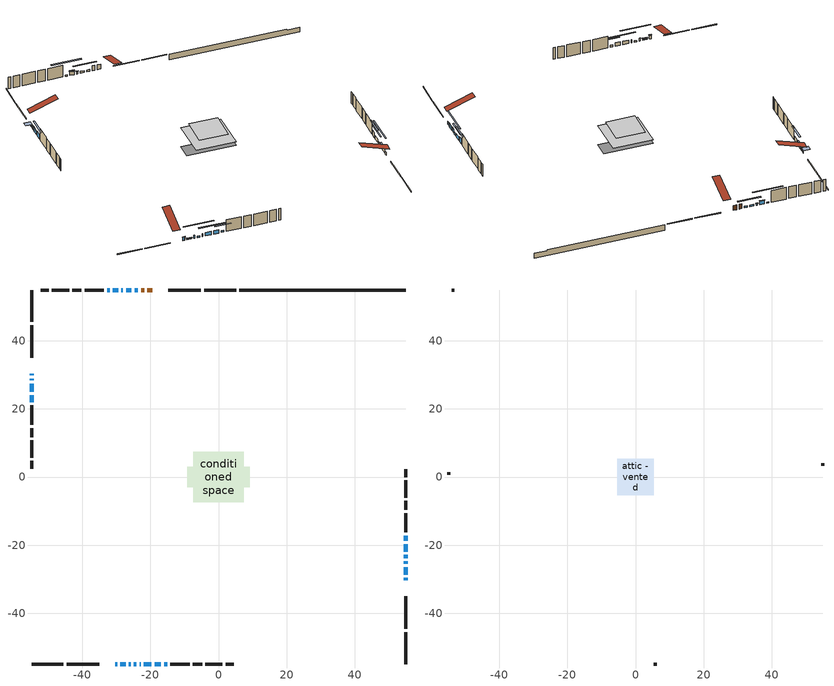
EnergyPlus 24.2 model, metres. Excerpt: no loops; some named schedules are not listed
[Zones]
conditioned space
 floor adiabatic (AdiabaticFloorConstruction): -7.47,-7.47 -7.47,7.47 7.47,7.47 7.47,-7.47 z3.18
 floor foundation (Slab1 construction): -9.23,-2.96 -9.23,2.96 9.23,2.96 9.23,-2.96 z-1.55
 wall outside (RimJoist1 construction): 5.16,54.86 -4.21,54.86 / -54.86,-54.86 -45.49,-54.86 / -54.86,54.86 -54.86,45.49 / 54.86,-54.86 54.86,-45.49 z0.74:1.04
 wall outside (RimJoist2 construction): -5.14,54.86 -14.77,54.86 / -44.56,-54.86 -34.92,-54.86 / -54.86,44.56 -54.86,34.92 / 54.86,-44.56 54.86,-34.92 z0.74:1.04
 wall outside (AdiabaticWallConstruction 1): -19.41,54.86 -20.87,54.86 / -21.79,54.86 -22.7,54.86 z0.74:2.77
 wall outside (AdiabaticWallConstruction): 54.86,-30.29 54.86,-29.62 / -54.86,28.86 -54.86,28.34 / -26.3,-54.86 -25.77,-54.86 / -23.15,-54.86 -22.88,-54.86 z0.74:1.96; -54.86,30.29 -54.86,29.78 / -23.62,54.86 -24.64,54.86 / -25.57,54.86 -27.09,54.86 / -28.02,54.86 -28.53,54.86 / -15.98,-54.86 -15.06,-54.86 z0.74:1.5; 54.86,-28.7 54.86,-26.41 / 54.86,-25.48 54.86,-24.72 / -30.29,-54.86 -29.68,-54.86 / 54.86,-21.95 54.86,-19.66 / -21.95,-54.86 -19.67,-54.86 / -18.74,-54.86 -16.91,-54.86 z0.74:2.11; -28.75,-54.86 -27.23,-54.86 / -24.84,-54.86 -24.07,-54.86 / -31.91,54.86 -32.68,54.86 z0.74:1.25; -54.86,27.42 -54.86,24.98 z0.74:2.16; -29.46,54.86 -30.98,54.86 z0.74:2.26; 54.86,-23.79 54.86,-22.87 z0.74:1.66; -54.86,24.05 -54.86,21.91 z0.74:2.52; 54.86,-18.73 54.86,-17.21 z0.74:2.77
 wall outside (Wall1 construction): -33.6,54.86 -39.3,54.86 / -14.14,-54.86 -8.44,-54.86 / -54.86,20.99 -54.86,15.29 / 54.86,-16.28 54.86,-10.58 z0.74:5.62
 wall outside (Wall2 construction): -40.23,54.86 -42.92,54.86 / -7.51,-54.86 -4.82,-54.86 / -54.86,14.36 -54.86,11.67 / 54.86,-9.66 54.86,-6.96 z0.74:5.62
 wall outside (Wall3 construction): -43.85,54.86 -48.88,54.86 / -3.89,-54.86 1.15,-54.86 / -54.86,10.74 -54.86,5.7 / 54.86,-6.03 54.86,-1 z0.74:5.62
 wall outside (Wall4 construction): -49.81,54.86 -52.22,54.86 / 2.07,-54.86 4.48,-54.86 / -54.86,4.78 -54.86,2.37 / 54.86,-0.07 54.86,2.33 z0.74:5.62
 wall foundation (FoundationWall1 construction): 6.09,54.86,-1.55 6.09,54.86,0.74 49.98,54.86,0.74 49.98,54.86,0.41 54.86,54.86,0.41 54.86,54.86,-1.55
 window (WindowConstruction 17): 54.86,-30.29 54.86,-29.63 z0.74:1.96
 window (WindowConstruction 6): -54.86,30.29 -54.86,29.78 z0.74:1.5
 window (WindowConstruction 7): -54.86,28.85 -54.86,28.35 z0.74:1.96
 window (WindowConstruction 8): -23.62,54.86 -24.64,54.86 z0.74:1.5
 window (WindowConstruction 9): -25.57,54.86 -27.09,54.86 z0.74:1.5
 window (WindowConstruction 10): -28.02,54.86 -28.53,54.86 z0.74:1.5
 window (WindowConstruction 11): 54.86,-28.7 54.86,-26.41 z0.74:2.11
 window (WindowConstruction 12): 54.86,-25.48 54.86,-24.72 z0.74:2.11
 window (WindowConstruction 13): -30.29,-54.86 -29.68,-54.86 z0.74:2.11
 window (WindowConstruction 14): -28.75,-54.86 -27.23,-54.86 z0.74:1.25
 window (WindowConstruction 18): -26.3,-54.86 -25.77,-54.86 z0.74:1.96
 window (WindowConstruction 15): -54.86,27.42 -54.86,24.98 z0.74:2.16
 window (WindowConstruction 16): -29.46,54.86 -30.98,54.86 z0.74:2.26
 window (WindowConstruction 20): 54.86,-23.79 54.86,-22.88 z0.74:1.65
 window (WindowConstruction 21): -24.84,-54.86 -24.08,-54.86 z0.74:1.25
 window (WindowConstruction 22): -31.91,54.86 -32.67,54.86 z0.74:1.25
 window (WindowConstruction 19): -23.15,-54.86 -22.88,-54.86 z0.74:1.96
 window (WindowConstruction): -54.86,24.05 -54.86,21.92 z0.74:2.52
 window (WindowConstruction 1): 54.86,-21.95 54.86,-19.66 z0.74:2.11
 window (WindowConstruction 2): 54.86,-18.73 54.86,-17.21 z0.74:2.77
 window (WindowConstruction 3): -21.95,-54.86 -19.67,-54.86 z0.74:2.11
 window (WindowConstruction 4): -18.74,-54.86 -16.91,-54.86 z0.74:2.11
 window (WindowConstruction 5): -15.98,-54.86 -15.06,-54.86 z0.74:1.5
 door (Door): -19.41,54.86 -20.87,54.86 z0.74:2.77
 door (Door 1): -21.79,54.86 -22.69,54.86 z0.74:2.77
 ceiling adiabatic (AdiabaticFloorConstruction): 7.47,-7.47 7.47,7.47 -7.47,7.47 -7.47,-7.47 z3.18
attic - vented
 floor to conditioned space (Floor1 construction Reversed): -5.41,-5.41 -5.41,5.41 5.41,5.41 5.41,-5.41 z5.62
 wall outside (Wall5 construction): -53.15,54.86 -53.93,54.86 / 5.41,-54.86 6.19,-54.86 / -54.86,1.44 -54.86,0.66 / 54.86,3.26 54.86,4.05 z0.74:5.62
 roof outside (Roof1 construction): -18.48,54.86,5.62 -18.48,44.33,9.13 -15.7,44.33,9.13 -15.7,54.86,5.62; -31.22,-54.86,5.62 -31.22,-44.33,9.13 -34,-44.33,9.13 -34,-54.86,5.62; -54.86,31.22,5.62 -44.33,31.22,9.13 -44.33,34,9.13 -54.86,34,5.62; 54.86,-31.22,5.62 44.33,-31.22,9.13 44.33,-34,9.13 54.86,-34,5.62
shading: -54.86,29.07 -54.86,31 -57.3,31 -57.3,29.07 z2.21; -54.86,28.14 -54.86,29.06 -55.27,29.06 -55.27,28.14 z2.16; -27.28,54.86 -20.98,54.86 -20.98,55.27 -27.28,55.27 z4.14; -29.73,54.86 -22.93,54.86 -22.93,55.27 -29.73,55.27 z4.14; -28.73,54.86 -27.82,54.86 -27.82,55.27 -28.73,55.27 z1.7; 54.86,-26.21 54.86,-28.9 55.27,-28.9 55.27,-26.21 z2.31; 54.86,-24.52 54.86,-25.68 55.27,-25.68 55.27,-24.52 z2.31; -29.48,-54.86 -30.49,-54.86 -30.49,-55.27 -29.48,-55.27 z2.31; -27.03,-54.86 -28.95,-54.86 -28.95,-55.27 -27.03,-55.27 z1.45; -54.86,24.78 -54.86,27.62 -55.27,27.62 -55.27,24.78 z2.36; -31.18,54.86 -29.26,54.86 -29.26,55.27 -31.18,55.27 z2.47; 54.86,-17.5 54.86,-29.17 55.27,-29.17 55.27,-17.5 z7.03; -18.7,-54.86 -30.22,-54.86 -30.22,-55.27 -18.7,-55.27 z6.63; -38.05,54.86 -26.53,54.86 -26.53,55.27 -38.05,55.27 z6.63; -54.86,19.28 -54.86,26.69 -55.27,26.69 -55.27,19.28 z5.16; 54.86,-17.02 54.86,-24.59 55.27,-24.59 55.27,-17.02 z4.75; 54.86,-14.57 54.86,-21.37 55.27,-21.37 55.27,-14.57 z5.41; -17.03,-54.86 -24.59,-54.86 -24.59,-55.27 -17.03,-55.27 z4.75; -14.27,-54.86 -21.38,-54.86 -21.38,-55.27 -14.27,-55.27 z4.75; -12.43,-54.86 -18.62,-54.86 -18.62,-55.27 -12.43,-55.27 z4.14
[Building]
Building 1: Terrain=Suburbs
[Site:Location]
London AP_ON: Latitude {deg}=43.03; Longitude {deg}=-81.15; Time Zone {hr}=-5; Elevation {m}=278; Keep Site Location Information=Yes
[Site:GroundTemperature:Shallow]
3.98693, 1.93205, 1.76749, 2.74264, 6.6573, 10.5537, 13.9317, 16.0716, 16.2534, 14.513, 11.2211, 7.44421
[Site:WaterMainsTemperature]
Calculation Method=Schedule; Temperature Schedule=mains temperature schedule
[Material] Roughness=Rough; Thermal Absorptance=0.9
Name | Thickness {m} | Conductivity {W/m-K} | Density {kg/m3} | Specific Heat {J/kg-K} | Solar Absorptance | Visible Absorptance
asphalt or fiberglass shingles | 0.00635 | 0.162714 | 1121.4 | 1465.45 | 0.4 | 0.4
ceiling loosefill ins | 0.338667 | 0.0480833 | 16.02 | 1046.75 | 0.7 | 0.7
ceiling stud and cavity | 0.1397 | 0.289549 | 65.682 | 1177.47 | 0.7 | 0.7
concrete 4.0 in. | 0.1016 | 1.803125 | 2242.8 | 837.4 | 0.7 | 0.7
concrete 8.0 in. | 0.2032 | 1.803125 | 2242.8 | 837.4 | 0.7 | 0.7
door material | 0.04445 | 0.188738 | 512.64 | 1214.23 | 0.7 | 0.7
door material 1 | 0.04445 | 0.053851 | 512.64 | 1214.23 | 0.7 | 0.7
floor covering | 0.0127 | 0.0433444 | 54.468 | 1339.84 | 0.6 | 0.6
floor rigid ins; wall rigid ins | 0.512978 | 0.029427 | 32.04 | 1214.23 | 0.7 | 0.7
floor stud and cavity | 0.1397 | 1.75129 | 37.0049 | 1207.88 | 0.7 | 0.7
furniture material conditioned space 1 | 0.1524 | 0.115458 | 640.8 | 1214.23 | 0.6 | 0.6
gypsum board | 0.0127 | 0.160291 | 801 | 837.4 | 0.6 | 0.6
gypsum board 1 | 0.0127 | 0.160291 | 801 | 837.4 | 0.7 | 0.7
osb sheathing 0.5 in. | 0.0127 | 0.115458 | 512.64 | 1214.23 | 0.7 | 0.7
osb sheathing 0.75 in. | 0.01905 | 0.115458 | 512.64 | 1214.23 | 0.7 | 0.7
rim joist stud and cavity | 0.0508 | 0.177588 | 50.32683 | 1063.81 | 0.6 | 0.6
rim joist stud and cavity 1 | 0.0508 | 0.648972 | 50.32683 | 1063.81 | 0.6 | 0.6
wall stud and cavity | 0.1397 | 0.390845 | 139.0536 | 1170.24 | 0.7 | 0.7
wall stud and cavity 1 | 0.1397 | 0.0957038 | 139.0536 | 1170.24 | 0.7 | 0.7
wall stud and cavity 2 | 0.1397 | 0.388929 | 139.0536 | 1170.24 | 0.7 | 0.7
wall stud and cavity 3 | 0.1397 | 0.0962846 | 139.0536 | 1170.24 | 0.7 | 0.7
wall stud and cavity 4 | 0.0889 | 6.1454 | 50.32683 | 1063.81 | 0.6 | 0.6
wall stud and cavity 5 | 0.0889 | 0.380278 | 52.3479 | 1209.89 | 0.7 | 0.7
wall stud and cavity 6 | 0.0889 | 0.391764 | 83.0341 | 1211.67 | 0.7 | 0.7
wood siding | 0.0254 | 0.102417 | 544.68 | 1172.36 | 0.4 | 0.4
wood siding 1 | 0.00254 | 0.102417 | 544.68 | 1172.36 | 0.4 | 0.4
wood siding 2; wood siding 3; wood siding 4 | 0.0254 | 0.102417 | 544.68 | 1172.36 | 0.7 | 0.7
[WindowMaterial:SimpleGlazingSystem]
Name | U-Factor {W/m2-K} | Solar Heat Gain Coefficient
WindowMaterial | 5.96304 | 0.79
WindowMaterial 1 | 2.93212 | 0.63
WindowMaterial 10 | 3.01161 | 0.51
WindowMaterial 11 | 5.38785 | 0.69
WindowMaterial 12 | 5.60532 | 0.71
WindowMaterial 13 | 5.4259 | 0.68
WindowMaterial 14 | 2.97584 | 0.62
WindowMaterial 15 | 2.98152 | 0.61
WindowMaterial 16 | 3.00991 | 0.57
WindowMaterial 17 | 3.02581 | 0.51
WindowMaterial 18 | 3.05817 | 0.41
WindowMaterial 2 | 2.89067 | 0.69
WindowMaterial 3 | 2.89181 | 0.69
WindowMaterial 4 | 5.47927 | 0.69
WindowMaterial 5 | 5.482109 | 0.71
WindowMaterial 6 | 5.19707 | 0.65
WindowMaterial 7 | 3.006501 | 0.5
WindowMaterial 8 | 5.624059 | 0.73
WindowMaterial 9 | 2.99685 | 0.53
[Construction]
AdiabaticFloorConstruction: floor stud and cavity, floor rigid ins, osb sheathing 0.75 in., floor covering
AdiabaticWallConstruction: wood siding 3, wall rigid ins, wall stud and cavity 5, gypsum board
AdiabaticWallConstruction 1: wood siding 4, wall rigid ins, wall stud and cavity 5, gypsum board
Door: door material
Door 1: door material 1
Floor1 construction Reversed: gypsum board, ceiling stud and cavity, ceiling loosefill ins
FoundationWall1 construction: concrete 8.0 in., gypsum board 1
furniture construction conditioned space 1: furniture material conditioned space 1
PartitionWallConstruction: gypsum board, wall stud and cavity 6, gypsum board
RimJoist1 construction: wood siding 2, rim joist stud and cavity
RimJoist2 construction: wood siding 2, rim joist stud and cavity 1
Roof1 construction: asphalt or fiberglass shingles
Slab1 construction: concrete 4.0 in.
Wall1 construction: wood siding, osb sheathing 0.5 in., wall stud and cavity, gypsum board
Wall2 construction: wood siding, osb sheathing 0.5 in., wall stud and cavity 1, gypsum board
Wall3 construction: wood siding, osb sheathing 0.5 in., wall stud and cavity 2, gypsum board
Wall4 construction: wood siding, osb sheathing 0.5 in., wall stud and cavity 3, gypsum board
Wall5 construction: wood siding 1, wall stud and cavity 4
WindowConstruction: WindowMaterial
WindowConstruction 1; WindowConstruction 11: WindowMaterial 1
WindowConstruction 10; WindowConstruction 6; WindowConstruction 8: WindowMaterial 6
WindowConstruction 12: WindowMaterial 9
WindowConstruction 13: WindowMaterial 10
WindowConstruction 14: WindowMaterial 11
WindowConstruction 15: WindowMaterial 12
WindowConstruction 16: WindowMaterial 13
WindowConstruction 17: WindowMaterial 14
WindowConstruction 18: WindowMaterial 15
WindowConstruction 19: WindowMaterial 16
WindowConstruction 2: WindowMaterial 2
WindowConstruction 20: WindowMaterial 17
WindowConstruction 21; WindowConstruction 22: WindowMaterial 18
WindowConstruction 3: WindowMaterial 3
WindowConstruction 4: WindowMaterial 4
WindowConstruction 5: WindowMaterial 5
WindowConstruction 7: WindowMaterial 7
WindowConstruction 9: WindowMaterial 8
[Zone] Multiplier=1; Part of Total Floor Area=Yes
Name | Volume {m3}
attic - vented | 66.5891
conditioned space | 882.2
[Space]
Name | Zone | Volume {m3}
attic - vented 1 | attic - vented | 66.5891
conditioned space 1 | conditioned space | 882.2
[ZoneInfiltration:EffectiveLeakageArea]
infil attic - vented 1: Zone or Space=attic - vented 1; Schedule=Always On Discrete; Effective Air Leakage Area {cm2}=5099.78; Stack Coefficient=0.000583194; Wind Coefficient=1.63165e-05
[ZoneMixing]
whole house fan mix: Zone or Space=attic - vented; Schedule=Always On Continuous; Design Flow Rate Calculation Method=Flow/Zone; Design Flow Rate {m3/s}=0; Source Zone or Space=conditioned space
[SurfaceProperty:ExposedFoundationPerimeter]
Slab1: Exposed Perimeter Calculation Method=TotalExposedPerimeter; Total Exposed Perimeter {m}=48.769
[InternalMass] Zone or ZoneList=conditioned space; Space or SpaceList=conditioned space 1
Name | Construction | Surface Area {m2}
furniture mass conditioned space 1 | furniture construction conditioned space 1 | 133.06
partition wall mass | PartitionWallConstruction | 332.65
[Lights]
interior lighting: Zone or ZoneList or Space or SpaceList=conditioned space 1; Schedule=interior lighting schedule; Design Level Calculation Method=LightingLevel; Lighting Level {W}=343.2; Return Air Fraction=0; Fraction Radiant=0.6; Fraction Visible=0.2; Fraction Replaceable=1
[People]
occupants: Zone or ZoneList or Space or SpaceList=conditioned space 1; Number of People Schedule=occupants schedule; Number of People Calculation Method=People; Number of People=3; Fraction Radiant=0.314171; Sensible Heat Fraction=0.56303; Activity Level Schedule=occupants activity schedule; Carbon Dioxide Generation Rate {m3/s-W}=0; Enable ASHRAE 55 Comfort Warnings=No; Mean Radiant Temperature Calculation Type=EnclosureAveraged
[ElectricEquipment] Zone or ZoneList or Space or SpaceList=conditioned space 1; Design Level Calculation Method=EquipmentLevel
Name | Schedule | Design Level {W} | Fraction Latent | Fraction Radiant | Fraction Lost
clothes dryer | clothes dryer schedule | 140.772 | 0.015 | 0.081 | 0.85
clothes washer | clothes washer schedule | 32.1985 | 0.03 | 0.162 | 0.7
cooking range | cooking range schedule | 215.147 | 0.08 | 0.432 | 0.2
dishwasher | dishwasher schedule | 66.8632 | 0.3 | 0.18 | 0.4
fridge | fridge schedule | 72.9452 | 0 | 0.6 | 0
mech vent house fan | mech vent house fan schedule | 6.275 | 0 | 0 | 1
mech vent house fan cfis | mech vent house fan cfis schedule | 0 | 0 | 0 | 0
misc plug loads | misc plug loads schedule | 494.7 | 0.045 | 0.513 | 0.1
whole house fan | Always On Discrete | 0 | 0 | 0 | 1
[OtherEquipment] Zone or ZoneList or Space or SpaceList=conditioned space 1; Design Level Calculation Method=EquipmentLevel
Name | Fuel Type | Schedule | Design Level {W} | Fraction Latent | Fraction Radiant | Fraction Lost
clothes dryer 1 | Electricity | clothes dryer schedule | 0 | 0.015 | 0.081 | 0.85
cooking range 1 | Electricity | cooking range schedule | 0 | 0.08 | 0.432 | 0.2
general water use latent | None | general water use schedule | 62.594 | 1 | 0 | 0
general water use sensible | None | general water use schedule | -61.6891 | 0 | 0.6 | 0
mech vent house fan latent load | None | Always On Discrete | 0 | 1 | 0 | 0
mech vent house fan sensible load | None | Always On Discrete | 0 | 0 | 0 | 0
water heater energy adjustment1 | NaturalGas | Always On Discrete | 0.01 | 0 | 0 | 1
[ZoneInfiltration:DesignFlowRate] Zone or ZoneList or Space or SpaceList=conditioned space 1; Schedule=Always On Discrete; Design Flow Rate Calculation Method=Flow/Zone; Design Flow Rate {m3/s}=0
infil flow; natural vent flow; whole house fan flow
[Foundation:Kiva]
Foundation Kiva 1: Initial Indoor Air Temperature {C}=18; Wall Height Above Grade {m}=0.739993; Wall Depth Below Slab {m}=0.2032
[Foundation:Kiva:Settings]
Soil Conductivity {W/m-K}=0.849921; Soil Density {kg/m3}=1842.3; Soil Specific Heat {J/kg-K}=418.7; Ground Solar Absorptivity=0.9; Ground Thermal Absorptivity=0.9; Ground Surface Roughness {m}=0.03; Far-Field Width {m}=40; Deep-Ground Boundary Condition=ZeroFlux; Deep-Ground Depth {m}=40; Minimum Cell Dimension {m}=0.2; Maximum Cell Growth Coefficient=3; Simulation Timestep=Timestep
[Exterior:Lights]
exterior lighting: Schedule=exterior lighting schedule; Design Level {W}=75.6
[Schedule:Constant]
Name | Hourly Value
Always On Continuous; mech vent house fan schedule; mech vent house fan cfis schedule; Always On Discrete | 1
occupants activity schedule | 117.228
fridge schedule | 0
[Schedule:Week:Daily]
interior lighting schedule Week Rule - Jan1-Jan27: interior lighting schedule day, interior lighting schedule day, interior lighting schedule day, interior lighting schedule day, interior lighting schedule day, interior lighting schedule day, interior lighting schedule day, interior lighting schedule default day, interior lighting schedule default day, interior lighting schedule default day, interior lighting schedule default day, interior lighting schedule default day
interior lighting schedule Week Rule - Jan28-Feb3: interior lighting schedule day, interior lighting schedule day, interior lighting schedule day, interior lighting schedule day, interior lighting schedule day 1, interior lighting schedule day 1, interior lighting schedule day 1, interior lighting schedule default day, interior lighting schedule default day, interior lighting schedule default day, interior lighting schedule default day, interior lighting schedule default day
interior lighting schedule Week Rule - Feb4-Feb24: interior lighting schedule day 1, interior lighting schedule day 1, interior lighting schedule day 1, interior lighting schedule day 1, interior lighting schedule day 1, interior lighting schedule day 1, interior lighting schedule day 1, interior lighting schedule default day, interior lighting schedule default day, interior lighting schedule default day, interior lighting schedule default day, interior lighting schedule default day
interior lighting schedule Week Rule - Feb25-Mar3: interior lighting schedule day 1, interior lighting schedule day 1, interior lighting schedule day 1, interior lighting schedule day 1, interior lighting schedule day 2, interior lighting schedule day 2, interior lighting schedule day 2, interior lighting schedule default day, interior lighting schedule default day, interior lighting schedule default day, interior lighting schedule default day, interior lighting schedule default day
interior lighting schedule Week Rule - Mar4-Mar31: interior lighting schedule day 2, interior lighting schedule day 2, interior lighting schedule day 2, interior lighting schedule day 2, interior lighting schedule day 2, interior lighting schedule day 2, interior lighting schedule day 2, interior lighting schedule default day, interior lighting schedule default day, interior lighting schedule default day, interior lighting schedule default day, interior lighting schedule default day
interior lighting schedule Week Rule - Apr1-Apr28: interior lighting schedule day 3, interior lighting schedule day 3, interior lighting schedule day 3, interior lighting schedule day 3, interior lighting schedule day 3, interior lighting schedule day 3, interior lighting schedule day 3, interior lighting schedule default day, interior lighting schedule default day, interior lighting schedule default day, interior lighting schedule default day, interior lighting schedule default day
interior lighting schedule Week Rule - Apr29-May5: interior lighting schedule day 3, interior lighting schedule day 3, interior lighting schedule day 4, interior lighting schedule day 4, interior lighting schedule day 4, interior lighting schedule day 4, interior lighting schedule day 4, interior lighting schedule default day, interior lighting schedule default day, interior lighting schedule default day, interior lighting schedule default day, interior lighting schedule default day
interior lighting schedule Week Rule - May6-May26: interior lighting schedule day 4, interior lighting schedule day 4, interior lighting schedule day 4, interior lighting schedule day 4, interior lighting schedule day 4, interior lighting schedule day 4, interior lighting schedule day 4, interior lighting schedule default day, interior lighting schedule default day, interior lighting schedule default day, interior lighting schedule default day, interior lighting schedule default day
interior lighting schedule Week Rule - May27-Jun2: interior lighting schedule day 4, interior lighting schedule day 4, interior lighting schedule day 4, interior lighting schedule day 4, interior lighting schedule day 4, interior lighting schedule day 5, interior lighting schedule day 5, interior lighting schedule default day, interior lighting schedule default day, interior lighting schedule default day, interior lighting schedule default day, interior lighting schedule default day
interior lighting schedule Week Rule - Jun3-Jun30: interior lighting schedule day 5, interior lighting schedule day 5, interior lighting schedule day 5, interior lighting schedule day 5, interior lighting schedule day 5, interior lighting schedule day 5, interior lighting schedule day 5, interior lighting schedule default day, interior lighting schedule default day, interior lighting schedule default day, interior lighting schedule default day, interior lighting schedule default day
interior lighting schedule Week Rule - Jul1-Jul28: interior lighting schedule day 6, interior lighting schedule day 6, interior lighting schedule day 6, interior lighting schedule day 6, interior lighting schedule day 6, interior lighting schedule day 6, interior lighting schedule day 6, interior lighting schedule default day, interior lighting schedule default day, interior lighting schedule default day, interior lighting schedule default day, interior lighting schedule default day
interior lighting schedule Week Rule - Jul29-Aug4: interior lighting schedule day 6, interior lighting schedule day 6, interior lighting schedule day 6, interior lighting schedule day 7, interior lighting schedule day 7, interior lighting schedule day 7, interior lighting schedule day 7, interior lighting schedule default day, interior lighting schedule default day, interior lighting schedule default day, interior lighting schedule default day, interior lighting schedule default day
interior lighting schedule Week Rule - Aug5-Aug25: interior lighting schedule day 7, interior lighting schedule day 7, interior lighting schedule day 7, interior lighting schedule day 7, interior lighting schedule day 7, interior lighting schedule day 7, interior lighting schedule day 7, interior lighting schedule default day, interior lighting schedule default day, interior lighting schedule default day, interior lighting schedule default day, interior lighting schedule default day
interior lighting schedule Week Rule - Aug26-Sep1: interior lighting schedule day 7, interior lighting schedule day 7, interior lighting schedule day 7, interior lighting schedule day 7, interior lighting schedule day 7, interior lighting schedule day 7, interior lighting schedule day 8, interior lighting schedule default day, interior lighting schedule default day, interior lighting schedule default day, interior lighting schedule default day, interior lighting schedule default day
interior lighting schedule Week Rule - Sep2-Sep29: interior lighting schedule day 8, interior lighting schedule day 8, interior lighting schedule day 8, interior lighting schedule day 8, interior lighting schedule day 8, interior lighting schedule day 8, interior lighting schedule day 8, interior lighting schedule default day, interior lighting schedule default day, interior lighting schedule default day, interior lighting schedule default day, interior lighting schedule default day
interior lighting schedule Week Rule - Sep30-Oct6: interior lighting schedule day 8, interior lighting schedule day 9, interior lighting schedule day 9, interior lighting schedule day 9, interior lighting schedule day 9, interior lighting schedule day 9, interior lighting schedule day 9, interior lighting schedule default day, interior lighting schedule default day, interior lighting schedule default day, interior lighting schedule default day, interior lighting schedule default day
interior lighting schedule Week Rule - Oct7-Oct27: interior lighting schedule day 9, interior lighting schedule day 9, interior lighting schedule day 9, interior lighting schedule day 9, interior lighting schedule day 9, interior lighting schedule day 9, interior lighting schedule day 9, interior lighting schedule default day, interior lighting schedule default day, interior lighting schedule default day, interior lighting schedule default day, interior lighting schedule default day
interior lighting schedule Week Rule - Oct28-Nov3: interior lighting schedule day 9, interior lighting schedule day 9, interior lighting schedule day 9, interior lighting schedule day 9, interior lighting schedule day 10, interior lighting schedule day 10, interior lighting schedule day 10, interior lighting schedule default day, interior lighting schedule default day, interior lighting schedule default day, interior lighting schedule default day, interior lighting schedule default day
interior lighting schedule Week Rule - Nov4-Nov24: interior lighting schedule day 10, interior lighting schedule day 10, interior lighting schedule day 10, interior lighting schedule day 10, interior lighting schedule day 10, interior lighting schedule day 10, interior lighting schedule day 10, interior lighting schedule default day, interior lighting schedule default day, interior lighting schedule default day, interior lighting schedule default day, interior lighting schedule default day
interior lighting schedule Week Rule - Nov25-Dec1: interior lighting schedule day 10, interior lighting schedule day 10, interior lighting schedule day 10, interior lighting schedule day 10, interior lighting schedule day 10, interior lighting schedule day 10, interior lighting schedule day 11, interior lighting schedule default day, interior lighting schedule default day, interior lighting schedule default day, interior lighting schedule default day, interior lighting schedule default day
interior lighting schedule Week Rule - Dec2-Dec31: interior lighting schedule day 11, interior lighting schedule day 11, interior lighting schedule day 11, interior lighting schedule day 11, interior lighting schedule day 11, interior lighting schedule day 11, interior lighting schedule day 11, interior lighting schedule default day, interior lighting schedule default day, interior lighting schedule default day, interior lighting schedule default day, interior lighting schedule default day
occupants schedule Week Rule - Jan1-Dec31: occupants schedule day, occupants schedule day, occupants schedule day, occupants schedule day, occupants schedule day, occupants schedule day, occupants schedule day, occupants schedule default day, occupants schedule default day, occupants schedule default day, occupants schedule default day, occupants schedule default day
clothes dryer schedule Week Rule - Jan1-Dec31: clothes dryer schedule day, clothes dryer schedule day, clothes dryer schedule day, clothes dryer schedule day, clothes dryer schedule day, clothes dryer schedule day, clothes dryer schedule day, clothes dryer schedule default day, clothes dryer schedule default day, clothes dryer schedule default day, clothes dryer schedule default day, clothes dryer schedule default day
clothes washer schedule Week Rule - Jan1-Dec31: clothes washer schedule day, clothes washer schedule day, clothes washer schedule day, clothes washer schedule day, clothes washer schedule day, clothes washer schedule day, clothes washer schedule day, clothes washer schedule default day, clothes washer schedule default day, clothes washer schedule default day, clothes washer schedule default day, clothes washer schedule default day
cooking range schedule Week Rule - Jan1-Dec31: cooking range schedule day, cooking range schedule day, cooking range schedule day, cooking range schedule day, cooking range schedule day, cooking range schedule day, cooking range schedule day, cooking range schedule default day, cooking range schedule default day, cooking range schedule default day, cooking range schedule default day, cooking range schedule default day
dishwasher schedule Week Rule - Jan1-Dec31: dishwasher schedule day, dishwasher schedule day, dishwasher schedule day, dishwasher schedule day, dishwasher schedule day, dishwasher schedule day, dishwasher schedule day, dishwasher schedule default day, dishwasher schedule default day, dishwasher schedule default day, dishwasher schedule default day, dishwasher schedule default day
misc plug loads schedule Week Rule - Jan1-Dec31: misc plug loads schedule day, misc plug loads schedule day, misc plug loads schedule day, misc plug loads schedule day, misc plug loads schedule day, misc plug loads schedule day, misc plug loads schedule day, misc plug loads schedule default day, misc plug loads schedule default day, misc plug loads schedule default day, misc plug loads schedule default day, misc plug loads schedule default day
general water use schedule Week Rule - Jan1-Dec31: general water use schedule day, general water use schedule day, general water use schedule day, general water use schedule day, general water use schedule day, general water use schedule day, general water use schedule day, general water use schedule default day, general water use schedule default day, general water use schedule default day, general water use schedule default day, general water use schedule default day
exterior lighting schedule Week Rule - Jan1-Jan27: exterior lighting schedule day, exterior lighting schedule day, exterior lighting schedule day, exterior lighting schedule day, exterior lighting schedule day, exterior lighting schedule day, exterior lighting schedule day, exterior lighting schedule default day, exterior lighting schedule default day, exterior lighting schedule default day, exterior lighting schedule default day, exterior lighting schedule default day
exterior lighting schedule Week Rule - Jan28-Feb3: exterior lighting schedule day, exterior lighting schedule day, exterior lighting schedule day, exterior lighting schedule day, exterior lighting schedule day 1, exterior lighting schedule day 1, exterior lighting schedule day 1, exterior lighting schedule default day, exterior lighting schedule default day, exterior lighting schedule default day, exterior lighting schedule default day, exterior lighting schedule default day
exterior lighting schedule Week Rule - Feb4-Feb24: exterior lighting schedule day 1, exterior lighting schedule day 1, exterior lighting schedule day 1, exterior lighting schedule day 1, exterior lighting schedule day 1, exterior lighting schedule day 1, exterior lighting schedule day 1, exterior lighting schedule default day, exterior lighting schedule default day, exterior lighting schedule default day, exterior lighting schedule default day, exterior lighting schedule default day
exterior lighting schedule Week Rule - Feb25-Mar3: exterior lighting schedule day 1, exterior lighting schedule day 1, exterior lighting schedule day 1, exterior lighting schedule day 1, exterior lighting schedule day 2, exterior lighting schedule day 2, exterior lighting schedule day 2, exterior lighting schedule default day, exterior lighting schedule default day, exterior lighting schedule default day, exterior lighting schedule default day, exterior lighting schedule default day
exterior lighting schedule Week Rule - Mar4-Mar31: exterior lighting schedule day 2, exterior lighting schedule day 2, exterior lighting schedule day 2, exterior lighting schedule day 2, exterior lighting schedule day 2, exterior lighting schedule day 2, exterior lighting schedule day 2, exterior lighting schedule default day, exterior lighting schedule default day, exterior lighting schedule default day, exterior lighting schedule default day, exterior lighting schedule default day
exterior lighting schedule Week Rule - Apr1-Apr28: exterior lighting schedule day 3, exterior lighting schedule day 3, exterior lighting schedule day 3, exterior lighting schedule day 3, exterior lighting schedule day 3, exterior lighting schedule day 3, exterior lighting schedule day 3, exterior lighting schedule default day, exterior lighting schedule default day, exterior lighting schedule default day, exterior lighting schedule default day, exterior lighting schedule default day
exterior lighting schedule Week Rule - Apr29-May5: exterior lighting schedule day 3, exterior lighting schedule day 3, exterior lighting schedule day 4, exterior lighting schedule day 4, exterior lighting schedule day 4, exterior lighting schedule day 4, exterior lighting schedule day 4, exterior lighting schedule default day, exterior lighting schedule default day, exterior lighting schedule default day, exterior lighting schedule default day, exterior lighting schedule default day
exterior lighting schedule Week Rule - May6-May26: exterior lighting schedule day 4, exterior lighting schedule day 4, exterior lighting schedule day 4, exterior lighting schedule day 4, exterior lighting schedule day 4, exterior lighting schedule day 4, exterior lighting schedule day 4, exterior lighting schedule default day, exterior lighting schedule default day, exterior lighting schedule default day, exterior lighting schedule default day, exterior lighting schedule default day
exterior lighting schedule Week Rule - May27-Jun2: exterior lighting schedule day 4, exterior lighting schedule day 4, exterior lighting schedule day 4, exterior lighting schedule day 4, exterior lighting schedule day 4, exterior lighting schedule day 5, exterior lighting schedule day 5, exterior lighting schedule default day, exterior lighting schedule default day, exterior lighting schedule default day, exterior lighting schedule default day, exterior lighting schedule default day
exterior lighting schedule Week Rule - Jun3-Jun30: exterior lighting schedule day 5, exterior lighting schedule day 5, exterior lighting schedule day 5, exterior lighting schedule day 5, exterior lighting schedule day 5, exterior lighting schedule day 5, exterior lighting schedule day 5, exterior lighting schedule default day, exterior lighting schedule default day, exterior lighting schedule default day, exterior lighting schedule default day, exterior lighting schedule default day
[Schedule:Year]
interior lighting schedule: interior lighting schedule Week Rule - Jan1-Jan27, 1, 1, 1, 27, interior lighting schedule Week Rule - Jan28-Feb3, 1, 28, 2, 3, interior lighting schedule Week Rule - Feb4-Feb24, 2, 4, 2, 24, interior lighting schedule Week Rule - Feb25-Mar3, 2, 25, 3, 3, interior lighting schedule Week Rule - Mar4-Mar31, 3, 4, 3, 31, interior lighting schedule Week Rule - Apr1-Apr28, 4, 1, 4, 28, interior lighting schedule Week Rule - Apr29-May5, 4, 29, 5, 5, interior lighting schedule Week Rule - May6-May26, 5, 6, 5, 26, interior lighting schedule Week Rule - May27-Jun2, 5, 27, 6, 2, interior lighting schedule Week Rule - Jun3-Jun30, 6, 3, 6, 30, interior lighting schedule Week Rule - Jul1-Jul28, 7, 1, 7, 28, interior lighting schedule Week Rule - Jul29-Aug4, 7, 29, 8, 4, interior lighting schedule Week Rule - Aug5-Aug25, 8, 5, 8, 25, interior lighting schedule Week Rule - Aug26-Sep1, 8, 26, 9, 1, interior lighting schedule Week Rule - Sep2-Sep29, 9, 2, 9, 29, interior lighting schedule Week Rule - Sep30-Oct6, 9, 30, 10, 6, interior lighting schedule Week Rule - Oct7-Oct27, 10, 7, 10, 27, interior lighting schedule Week Rule - Oct28-Nov3, 10, 28, 11, 3, interior lighting schedule Week Rule - Nov4-Nov24, 11, 4, 11, 24, interior lighting schedule Week Rule - Nov25-Dec1, 11, 25, 12, 1, interior lighting schedule Week Rule - Dec2-Dec31, 12, 2, 12, 31
occupants schedule: occupants schedule Week Rule - Jan1-Dec31, 1, 1, 12, 31
clothes dryer schedule: clothes dryer schedule Week Rule - Jan1-Dec31, 1, 1, 12, 31
clothes washer schedule: clothes washer schedule Week Rule - Jan1-Dec31, 1, 1, 12, 31
cooking range schedule: cooking range schedule Week Rule - Jan1-Dec31, 1, 1, 12, 31
dishwasher schedule: dishwasher schedule Week Rule - Jan1-Dec31, 1, 1, 12, 31
misc plug loads schedule: misc plug loads schedule Week Rule - Jan1-Dec31, 1, 1, 12, 31
general water use schedule: general water use schedule Week Rule - Jan1-Dec31, 1, 1, 12, 31
exterior lighting schedule: exterior lighting schedule Week Rule - Jan1-Jan27, 1, 1, 1, 27, exterior lighting schedule Week Rule - Jan28-Feb3, 1, 28, 2, 3, exterior lighting schedule Week Rule - Feb4-Feb24, 2, 4, 2, 24, exterior lighting schedule Week Rule - Feb25-Mar3, 2, 25, 3, 3, exterior lighting schedule Week Rule - Mar4-Mar31, 3, 4, 3, 31, exterior lighting schedule Week Rule - Apr1-Apr28, 4, 1, 4, 28, exterior lighting schedule Week Rule - Apr29-May5, 4, 29, 5, 5, exterior lighting schedule Week Rule - May6-May26, 5, 6, 5, 26, exterior lighting schedule Week Rule - May27-Jun2, 5, 27, 6, 2, exterior lighting schedule Week Rule - Jun3-Jun30, 6, 3, 6, 30, exterior lighting schedule Week Rule - Jul1-Jul28, 7, 1, 7, 28, exterior lighting schedule Week Rule - Jul29-Aug4, 7, 29, 8, 4, exterior lighting schedule Week Rule - Aug5-Aug25, 8, 5, 8, 25, exterior lighting schedule Week Rule - Aug26-Sep1, 8, 26, 9, 1, exterior lighting schedule Week Rule - Sep2-Sep29, 9, 2, 9, 29, exterior lighting schedule Week Rule - Sep30-Oct6, 9, 30, 10, 6, exterior lighting schedule Week Rule - Oct7-Oct27, 10, 7, 10, 27, exterior lighting schedule Week Rule - Oct28-Nov3, 10, 28, 11, 3, exterior lighting schedule Week Rule - Nov4-Nov24, 11, 4, 11, 24, exterior lighting schedule Week Rule - Nov25-Dec1, 11, 25, 12, 1, exterior lighting schedule Week Rule - Dec2-Dec31, 12, 2, 12, 31
[Schedule:Compact]
mains temperature schedule: Through: 01/01, For: AllDays, Until: 24:00, 7.96722, Through: 01/02, For: AllDays, Until: 24:00, 7.89722, Through: 01/03, For: AllDays, Until: 24:00, 7.82778, Through: 01/04, For: AllDays, Until: 24:00, 7.76, Through: 01/05, For: AllDays, Until: 24:00, 7.69333, Through: 01/06, For: AllDays, Until: 24:00, 7.62778, Through: 01/07, For: AllDays, Until: 24:00, 7.56389, Through: 01/08, For: AllDays, Until: 24:00, 7.50167, Through: 01/09, For: AllDays, Until: 24:00, 7.44056, Through: 01/10, For: AllDays, Until: 24:00, 7.38056, Through: 01/11, For: AllDays, Until: 24:00, 7.32222, Through: 01/12, For: AllDays, Until: 24:00, 7.26556, Through: 01/13, For: AllDays, Until: 24:00, 7.21, Through: 01/14, For: AllDays, Until: 24:00, 7.15556, Through: 01/15, For: AllDays, Until: 24:00, 7.10333, Through: 01/16, For: AllDays, Until: 24:00, 7.05222, Through: 01/17, For: AllDays, Until: 24:00, 7.00278, Through: 01/18, For: AllDays, Until: 24:00, 6.955, Through: 01/19, For: AllDays, Until: 24:00, 6.90833, Through: 01/20, For: AllDays, Until: 24:00, 6.86389, Through: 01/21, For: AllDays, Until: 24:00, 6.82056, Through: 01/22, For: AllDays, Until: 24:00, 6.77889, Through: 01/23, For: AllDays, Until: 24:00, 6.73889, Through: 01/24, For: AllDays, Until: 24:00, 6.7, Through: 01/25, For: AllDays, Until: 24:00, 6.66333, Through: 01/26, For: AllDays, Until: 24:00, 6.62833, Through: 01/27, For: AllDays, Until: 24:00, 6.59444, Through: 01/28, For: AllDays, Until: 24:00, 6.56278, Through: 01/29, For: AllDays, Until: 24:00, 6.53222, Through: 01/30, For: AllDays, Until: 24:00, 6.50389, Through: 01/31, For: AllDays, Until: 24:00, 6.47722, Through: 02/01, For: AllDays, Until: 24:00, 6.45167, Through: 02/02, For: AllDays, Until: 24:00, 6.42833, Through: 02/03, For: AllDays, Until: 24:00, 6.40667, Through: 02/04, For: AllDays, Until: 24:00, 6.38611, Through: 02/05, For: AllDays, Until: 24:00, 6.36778, Through: 02/06, For: AllDays, Until: 24:00, 6.35111, Through: 02/07, For: AllDays, Until: 24:00, 6.33611, Through: 02/08, For: AllDays, Until: 24:00, 6.32333, Through: 02/09, For: AllDays, Until: 24:00, 6.31167, Through: 02/10, For: AllDays, Until: 24:00, 6.30222, Through: 02/11, For: AllDays, Until: 24:00, 6.29389, Through: 02/12, For: AllDays, Until: 24:00, 6.28778, Through: 02/13, For: AllDays, Until: 24:00, 6.28333, Through: 02/14, For: AllDays, Until: 24:00, 6.28056, Through: 02/15, For: AllDays, Until: 24:00, 6.27944, Through: 02/16, For: AllDays, Until: 24:00, 6.28, Through: 02/17, For: AllDays, Until: 24:00, 6.28278, Through: 02/18, For: AllDays, Until: 24:00, 6.28722, Through: 02/19, For: AllDays, Until: 24:00, 6.29278, Through: 02/20, For: AllDays, Until: 24:00, 6.30056, Through: 02/21, For: AllDays, Until: 24:00, 6.31, Through: 02/22, For: AllDays, Until: 24:00, 6.32111, Through: 02/23, For: AllDays, Until: 24:00, 6.33444, Through: 02/24, For: AllDays, Until: 24:00, 6.34889, Through: 02/25, For: AllDays, Until: 24:00, 6.36556, Through: 02/26, For: AllDays, Until: 24:00, 6.38333, Through: 02/27, For: AllDays, Until: 24:00, 6.40333, Through: 02/28, For: AllDays, Until: 24:00, 6.425, Through: 03/01, For: AllDays, Until: 24:00, 6.44833, Through: 03/02, For: AllDays, Until: 24:00, 6.47278, Through: 03/03, For: AllDays, Until: 24:00, 6.49944, Through: 03/04, For: AllDays, Until: 24:00, 6.52778, Through: 03/05, For: AllDays, Until: 24:00, 6.55778, Through: 03/06, For: AllDays, Until: 24:00, 6.58944, Through: 03/07, For: AllDays, Until: 24:00, 6.62278, Through: 03/08, For: AllDays, Until: 24:00, 6.65778, Through: 03/09, For: AllDays, Until: 24:00, 6.69444, Through: 03/10, For: AllDays, Until: 24:00, 6.73278, Through: 03/11, For: AllDays, Until: 24:00, 6.77278, Through: 03/12, For: AllDays, Until: 24:00, 6.81389, Through: 03/13, For: AllDays, Until: 24:00, 6.85722, Through: 03/14, For: AllDays, Until: 24:00, 6.90167, Through: 03/15, For: AllDays, Until: 24:00, 6.94778, Through: 03/16, For: AllDays, Until: 24:00, 6.99556, Through: 03/17, For: AllDays, Until: 24:00, 7.045, Through: 03/18, For: AllDays, Until: 24:00, 7.09556, Through: 03/19, For: AllDays, Until: 24:00, 7.14778, Through: 03/20, For: AllDays, Until: 24:00, 7.20167, Through: 03/21, For: AllDays, Until: 24:00, 7.25667, Through: 03/22, For: AllDays, Until: 24:00, 7.31333, Through: 03/23, For: AllDays, Until: 24:00, 7.37167, Through: 03/24, For: AllDays, Until: 24:00, 7.43111, Through: 03/25, For: AllDays, Until: 24:00, 7.49222, Through: 03/26, For: AllDays, Until: 24:00, 7.55444, Through: 03/27, For: AllDays, Until: 24:00, 7.61833, Through: 03/28, For: AllDays, Until: 24:00, 7.68333, Through: 03/29, For: AllDays, Until: 24:00, 7.74944, Through: 03/30, For: AllDays, Until: 24:00, 7.81722, Through: 03/31, For: AllDays, Until: 24:00, 7.88667, Through: 04/01, For: AllDays, Until: 24:00, 7.95667, Through: 04/02, For: AllDays, Until: 24:00, 8.02833, Through: 04/03, For: AllDays, Until: 24:00, 8.10111, Through: 04/04, For: AllDays, Until: 24:00, 8.175, Through: 04/05, For: AllDays, Until: 24:00, 8.25, Through: 04/06, For: AllDays, Until: 24:00, 8.32667, Through: 04/07, For: AllDays, Until: 24:00, 8.40389, Through: 04/08, For: AllDays, Until: 24:00, 8.48278, Through: 04/09, For: AllDays, Until: 24:00, 8.56222, Through: 04/10, For: AllDays, Until: 24:00, 8.64278, Through: 04/11, For: AllDays, Until: 24:00, 8.725, Through: 04/12, For: AllDays, Until: 24:00, 8.80778, Through: 04/13, For: AllDays, Until: 24:00, 8.89167, Through: 04/14, For: AllDays, Until: 24:00, 8.97611, Through: 04/15, For: AllDays, Until: 24:00, 9.06167, Through: 04/16, For: AllDays, Until: 24:00, 9.14833, Through: 04/17, For: AllDays, Until: 24:00, 9.23611, Through: 04/18, For: AllDays, Until: 24:00, 9.32444, Through: 04/19, For: AllDays, Until: 24:00, 9.41389, Through: 04/20, For: AllDays, Until: 24:00, 9.50389, Through: 04/21, For: AllDays, Until: 24:00, 9.595, Through: 04/22, For: AllDays, Until: 24:00, 9.68667, Through: 04/23, For: AllDays, Until: 24:00, 9.77889, Through: 04/24, For: AllDays, Until: 24:00, 9.87222, Through: 04/25, For: AllDays, Until: 24:00, 9.96556, Through: 04/26, For: AllDays, Until: 24:00, 10.06, Through: 04/27, For: AllDays, Until: 24:00, 10.1556, Through: 04/28, For: AllDays, Until: 24:00, 10.2511, Through: 04/29, For: AllDays, Until: 24:00, 10.3472, Through: 04/30, For: AllDays, Until: 24:00, 10.4439, Through: 05/01, For: AllDays, Until: 24:00, 10.5411, Through: 05/02, For: AllDays, Until: 24:00, 10.6389, Through: 05/03, For: AllDays, Until: 24:00, 10.7372, Through: 05/04, For: AllDays, Until: 24:00, 10.8361, Through: 05/05, For: AllDays, Until: 24:00, 10.935, Through: 05/06, For: AllDays, Until: 24:00, 11.0344, Through: 05/07, For: AllDays, Until: 24:00, 11.1344, Through: 05/08, For: AllDays, Until: 24:00, 11.2344, Through: 05/09, For: AllDays, Until: 24:00, 11.335, Through: 05/10, For: AllDays, Until: 24:00, 11.4356, Through: 05/11, For: AllDays, Until: 24:00, 11.5361, Through: 05/12, For: AllDays, Until: 24:00, 11.6372, Through: 05/13, For: AllDays, Until: 24:00, 11.7383, Through: 05/14, For: AllDays, Until: 24:00, 11.84, Through: 05/15, For: AllDays, Until: 24:00, 11.9411, Through: 05/16, For: AllDays, Until: 24:00, 12.0428, Through: 05/17, For: AllDays, Until: 24:00, 12.1444, Through: 05/18, For: AllDays, Until: 24:00, 12.2456, Through: 05/19, For: AllDays, Until: 24:00, 12.3472, Through: 05/20, For: AllDays, Until: 24:00, 12.4489, Through: 05/21, For: AllDays, Until: 24:00, 12.55, Through: 05/22, For: AllDays, Until: 24:00, 12.6517, Through: 05/23, For: AllDays, Until: 24:00, 12.7528, Through: 05/24, For: AllDays, Until: 24:00, 12.8533, Through: 05/25, For: AllDays, Until: 24:00, 12.9544, Through: 05/26, For: AllDays, Until: 24:00, 13.055, Through: 05/27, For: AllDays, Until: 24:00, 13.155, Through: 05/28, For: AllDays, Until: 24:00, 13.255, Through: 05/29, For: AllDays, Until: 24:00, 13.355, Through: 05/30, For: AllDays, Until: 24:00, 13.4539, Through: 05/31, For: AllDays, Until: 24:00, 13.5533, Through: 06/01, For: AllDays, Until: 24:00, 13.6517, Through: 06/02, For: AllDays, Until: 24:00, 13.75, Through: 06/03, For: AllDays, Until: 24:00, 13.8472, Through: 06/04, For: AllDays, Until: 24:00, 13.9444, Through: 06/05, For: AllDays, Until: 24:00, 14.0411, Through: 06/06, For: AllDays, Until: 24:00, 14.1372, Through: 06/07, For: AllDays, Until: 24:00, 14.2328, Through: 06/08, For: AllDays, Until: 24:00, 14.3278, Through: 06/09, For: AllDays, Until: 24:00, 14.4217, Through: 06/10, For: AllDays, Until: 24:00, 14.5156, Through: 06/11, For: AllDays, Until: 24:00, 14.6083, Through: 06/12, For: AllDays, Until: 24:00, 14.7006, Through: 06/13, For: AllDays, Until: 24:00, 14.7922, Through: 06/14, For: AllDays, Until: 24:00, 14.8828, Through: 06/15, For: AllDays, Until: 24:00, 14.9728, Through: 06/16, For: AllDays, Until: 24:00, 15.0617, Through: 06/17, For: AllDays, Until: 24:00, 15.15, Through: 06/18, For: AllDays, Until: 24:00, 15.2372, Through: 06/19, For: AllDays, Until: 24:00, 15.3233, Through: 06/20, For: AllDays, Until: 24:00, 15.4089, Through: 06/21, For: AllDays, Until: 24:00, 15.4933, Through: 06/22, For: AllDays, Until: 24:00, 15.5772, Through: 06/23, For: AllDays, Until: 24:00, 15.6594, Through: 06/24, For: AllDays, Until: 24:00, 15.7411, Through: 06/25, For: AllDays, Until: 24:00, 15.8217, Through: 06/26, For: AllDays, Until: 24:00, 15.9006, Through: 06/27, For: AllDays, Until: 24:00, 15.9789, Through: 06/28, For: AllDays, Until: 24:00, 16.0561, Through: 06/29, For: AllDays, Until: 24:00, 16.1322, Through: 06/30, For: AllDays, Until: 24:00, 16.2072, Through: 07/01, For: AllDays, Until: 24:00, 16.2806, Through: 07/02, For: AllDays, Until: 24:00, 16.3528, Through: 07/03, For: AllDays, Until: 24:00, 16.4244, Through: 07/04, For: AllDays, Until: 24:00, 16.4939, Through: 07/05, For: AllDays, Until: 24:00, 16.5628, Through: 07/06, For: AllDays, Until: 24:00, 16.63, Through: 07/07, For: AllDays, Until: 24:00, 16.6961, Through: 07/08, For: AllDays, Until: 24:00, 16.7606, Through: 07/09, For: AllDays, Until: 24:00, 16.8239, Through: 07/10, For: AllDays, Until: 24:00, 16.8861, Through: 07/11, For: AllDays, Until: 24:00, 16.9467, Through: 07/12, For: AllDays, Until: 24:00, 17.0056, Through: 07/13, For: AllDays, Until: 24:00, 17.0633, Through: 07/14, For: AllDays, Until: 24:00, 17.12, Through: 07/15, For: AllDays, Until: 24:00, 17.1744, Through: 07/16, For: AllDays, Until: 24:00, 17.2278, Through: 07/17, For: AllDays, Until: 24:00, 17.28, Through: 07/18, For: AllDays, Until: 24:00, 17.33, Through: 07/19, For: AllDays, Until: 24:00, 17.3789, Through: 07/20, For: AllDays, Until: 24:00, 17.4261, Through: 07/21, For: AllDays, Until: 24:00, 17.4717, Through: 07/22, For: AllDays, Until: 24:00, 17.5161, Through: 07/23, For: AllDays, Until: 24:00, 17.5583, Through: 07/24, For: AllDays, Until: 24:00, 17.5994, Through: 07/25, For: AllDays, Until: 24:00, 17.6389, Through: 07/26, For: AllDays, Until: 24:00, 17.6767, Through: 07/27, For: AllDays, Until: 24:00, 17.7128, Through: 07/28, For: AllDays, Until: 24:00, 17.7472, Through: 07/29, For: AllDays, Until: 24:00, 17.78, Through: 07/30, For: AllDays, Until: 24:00, 17.8111, Through: 07/31, For: AllDays, Until: 24:00, 17.8406, Through: 08/01, For: AllDays, Until: 24:00, 17.8683, Through: 08/02, For: AllDays, Until: 24:00, 17.8944, Through: 08/03, For: AllDays, Until: 24:00, 17.9189, Through: 08/04, For: AllDays, Until: 24:00, 17.9417, Through: 08/05, For: AllDays, Until: 24:00, 17.9628, Through: 08/06, For: AllDays, Until: 24:00, 17.9822, Through: 08/07, For: AllDays, Until: 24:00, 18, Through: 08/08, For: AllDays, Until: 24:00, 18.0156, Through: 08/09, For: AllDays, Until: 24:00, 18.03, Through: 08/10, For: AllDays, Until: 24:00, 18.0422, Through: 08/11, For: AllDays, Until: 24:00, 18.0533, Through: 08/12, For: AllDays, Until: 24:00, 18.0622, Through: 08/13, For: AllDays, Until: 24:00, 18.0694, Through: 08/14, For: AllDays, Until: 24:00, 18.0744, Through: 08/15, For: AllDays, Until: 24:00, 18.0783, Through: 08/16, For: AllDays, Until: 24:00, 18.0806, Through: 08/17, For: AllDays, Until: 24:00, 18.0806, Through: 08/18, For: AllDays, Until: 24:00, 18.0789, Through: 08/19, For: AllDays, Until: 24:00, 18.0761, Through: 08/20, For: AllDays, Until: 24:00, 18.0711, Through: 08/21, For: AllDays, Until: 24:00, 18.0639, Through: 08/22, For: AllDays, Until: 24:00, 18.0556, Through: 08/23, For: AllDays, Until: 24:00, 18.0456, Through: 08/24, For: AllDays, Until: 24:00, 18.0333, Through: 08/25, For: AllDays, Until: 24:00, 18.0194, Through: 08/26, For: AllDays, Until: 24:00, 18.0044, Through: 08/27, For: AllDays, Until: 24:00, 17.9872, Through: 08/28, For: AllDays, Until: 24:00, 17.9683, Through: 08/29, For: AllDays, Until: 24:00, 17.9478, Through: 08/30, For: AllDays, Until: 24:00, 17.9256, Through: 08/31, For: AllDays, Until: 24:00, 17.9011, Through: 09/01, For: AllDays, Until: 24:00, 17.8756, Through: 09/02, For: AllDays, Until: 24:00, 17.8483, Through: 09/03, For: AllDays, Until: 24:00, 17.8189, Through: 09/04, For: AllDays, Until: 24:00, 17.7883, Through: 09/05, For: AllDays, Until: 24:00, 17.7561, Through: 09/06, For: AllDays, Until: 24:00, 17.7222, Through: 09/07, For: AllDays, Until: 24:00, 17.6861, Through: 09/08, For: AllDays, Until: 24:00, 17.6489, Through: 09/09, For: AllDays, Until: 24:00, 17.61, Through: 09/10, For: AllDays, Until: 24:00, 17.5694, Through: 09/11, For: AllDays, Until: 24:00, 17.5272, Through: 09/12, For: AllDays, Until: 24:00, 17.4833, Through: 09/13, For: AllDays, Until: 24:00, 17.4383, Through: 09/14, For: AllDays, Until: 24:00, 17.3917, Through: 09/15, For: AllDays, Until: 24:00, 17.3433, Through: 09/16, For: AllDays, Until: 24:00, 17.2933, Through: 09/17, For: AllDays, Until: 24:00, 17.2417, Through: 09/18, For: AllDays, Until: 24:00, 17.1889, Through: 09/19, For: AllDays, Until: 24:00, 17.1344, Through: 09/20, For: AllDays, Until: 24:00, 17.0783, Through: 09/21, For: AllDays, Until: 24:00, 17.0211, Through: 09/22, For: AllDays, Until: 24:00, 16.9622, Through: 09/23, For: AllDays, Until: 24:00, 16.9022, Through: 09/24, For: AllDays, Until: 24:00, 16.8406, Through: 09/25, For: AllDays, Until: 24:00, 16.7778, Through: 09/26, For: AllDays, Until: 24:00, 16.7133, Through: 09/27, For: AllDays, Until: 24:00, 16.6478, Through: 09/28, For: AllDays, Until: 24:00, 16.5806, Through: 09/29, For: AllDays, Until: 24:00, 16.5122, Through: 09/30, For: AllDays, Until: 24:00, 16.4428, Through: 10/01, For: AllDays, Until: 24:00, 16.3717, Through: 10/02, For: AllDays, Until: 24:00, 16.3, Through: 10/03, For: AllDays, Until: 24:00, 16.2267, Through: 10/04, For: AllDays, Until: 24:00, 16.1522, Through: 10/05, For: AllDays, Until: 24:00, 16.0761, Through: 10/06, For: AllDays, Until: 24:00, 15.9994, Through: 10/07, For: AllDays, Until: 24:00, 15.9217, Through: 10/08, For: AllDays, Until: 24:00, 15.8422, Through: 10/09, For: AllDays, Until: 24:00, 15.7622, Through: 10/10, For: AllDays, Until: 24:00, 15.6811, Through: 10/11, For: AllDays, Until: 24:00, 15.5989, Through: 10/12, For: AllDays, Until: 24:00, 15.5156, Through: 10/13, For: AllDays, Until: 24:00, 15.4311, Through: 10/14, For: AllDays, Until: 24:00, 15.3461, Through: 10/15, For: AllDays, Until: 24:00, 15.26, Through: 10/16, For: AllDays, Until: 24:00, 15.1728, Through: 10/17, For: AllDays, Until: 24:00, 15.085, Through: 10/18, For: AllDays, Until: 24:00, 14.9961, Through: 10/19, For: AllDays, Until: 24:00, 14.9067, Through: 10/20, For: AllDays, Until: 24:00, 14.8161, Through: 10/21, For: AllDays, Until: 24:00, 14.725, Through: 10/22, For: AllDays, Until: 24:00, 14.6328, Through: 10/23, For: AllDays, Until: 24:00, 14.54, Through: 10/24, For: AllDays, Until: 24:00, 14.4467, Through: 10/25, For: AllDays, Until: 24:00, 14.3528, Through: 10/26, For: AllDays, Until: 24:00, 14.2578, Through: 10/27, For: AllDays, Until: 24:00, 14.1622, Through: 10/28, For: AllDays, Until: 24:00, 14.0667, Through: 10/29, For: AllDays, Until: 24:00, 13.97, Through: 10/30, For: AllDays, Until: 24:00, 13.8728, Through: 10/31, For: AllDays, Until: 24:00, 13.7756, Through: 11/01, For: AllDays, Until: 24:00, 13.6778, Through: 11/02, For: AllDays, Until: 24:00, 13.5789, Through: 11/03, For: AllDays, Until: 24:00, 13.48, Through: 11/04, For: AllDays, Until: 24:00, 13.3811, Through: 11/05, For: AllDays, Until: 24:00, 13.2817, Through: 11/06, For: AllDays, Until: 24:00, 13.1817, Through: 11/07, For: AllDays, Until: 24:00, 13.0811, Through: 11/08, For: AllDays, Until: 24:00, 12.9806, Through: 11/09, For: AllDays, Until: 24:00, 12.88, Through: 11/10, For: AllDays, Until: 24:00, 12.7789, Through: 11/11, For: AllDays, Until: 24:00, 12.6778, Through: 11/12, For: AllDays, Until: 24:00, 12.5767, Through: 11/13, For: AllDays, Until: 24:00, 12.4756, Through: 11/14, For: AllDays, Until: 24:00, 12.3739, Through: 11/15, For: AllDays, Until: 24:00, 12.2722, Through: 11/16, For: AllDays, Until: 24:00, 12.1711, Through: 11/17, For: AllDays, Until: 24:00, 12.0694, Through: 11/18, For: AllDays, Until: 24:00, 11.9678, Through: 11/19, For: AllDays, Until: 24:00, 11.8667, Through: 11/20, For: AllDays, Until: 24:00, 11.765, Through: 11/21, For: AllDays, Until: 24:00, 11.6639, Through: 11/22, For: AllDays, Until: 24:00, 11.5628, Through: 11/23, For: AllDays, Until: 24:00, 11.4617, Through: 11/24, For: AllDays, Until: 24:00, 11.3611, Through: 11/25, For: AllDays, Until: 24:00, 11.2606, Through: 11/26, For: AllDays, Until: 24:00, 11.1606, Through: 11/27, For: AllDays, Until: 24:00, 11.0606, Through: 11/28, For: AllDays, Until: 24:00, 10.9611, Through: 11/29, For: AllDays, Until: 24:00, 10.8622, Through: 11/30, For: AllDays, Until: 24:00, 10.7633, Through: 12/01, For: AllDays, Until: 24:00, 10.665, Through: 12/02, For: AllDays, Until: 24:00, 10.5672, Through: 12/03, For: AllDays, Until: 24:00, 10.4694, Through: 12/04, For: AllDays, Until: 24:00, 10.3728, Through: 12/05, For: AllDays, Until: 24:00, 10.2761, Through: 12/06, For: AllDays, Until: 24:00, 10.1806, Through: 12/07, For: AllDays, Until: 24:00, 10.085, Through: 12/08, For: AllDays, Until: 24:00, 9.99056, Through: 12/09, For: AllDays, Until: 24:00, 9.89667, Through: 12/10, For: AllDays, Until: 24:00, 9.80333, Through: 12/11, For: AllDays, Until: 24:00, 9.71056, Through: 12/12, For: AllDays, Until: 24:00, 9.61889, Through: 12/13, For: AllDays, Until: 24:00, 9.52778, Through: 12/14, For: AllDays, Until: 24:00, 9.43778, Through: 12/15, For: AllDays, Until: 24:00, 9.34778, Through: 12/16, For: AllDays, Until: 24:00, 9.25944, Through: 12/17, For: AllDays, Until: 24:00, 9.17167, Through: 12/18, For: AllDays, Until: 24:00, 9.08444, Through: 12/19, For: AllDays, Until: 24:00, 8.99889, Through: 12/20, For: AllDays, Until: 24:00, 8.91389, Through: 12/21, For: AllDays, Until: 24:00, 8.82944, Through: 12/22, For: AllDays, Until: 24:00, 8.74667, Through: 12/23, For: AllDays, Until: 24:00, 8.66444, Through: 12/24, For: AllDays, Until: 24:00, 8.58333, Through: 12/25, For: AllDays, Until: 24:00, 8.50333, Through: 12/26, For: AllDays, Until: 24:00, 8.42444, Through: 12/27, For: AllDays, Until: 24:00, 8.34667, Through: 12/28, For: AllDays, Until: 24:00, 8.27, Through: 12/29, For: AllDays, Until: 24:00, 8.19444, Through: 12/30, For: AllDays, Until: 24:00, 8.12056, Through: 12/31, For: AllDays, Until: 24:00, 8.04722
